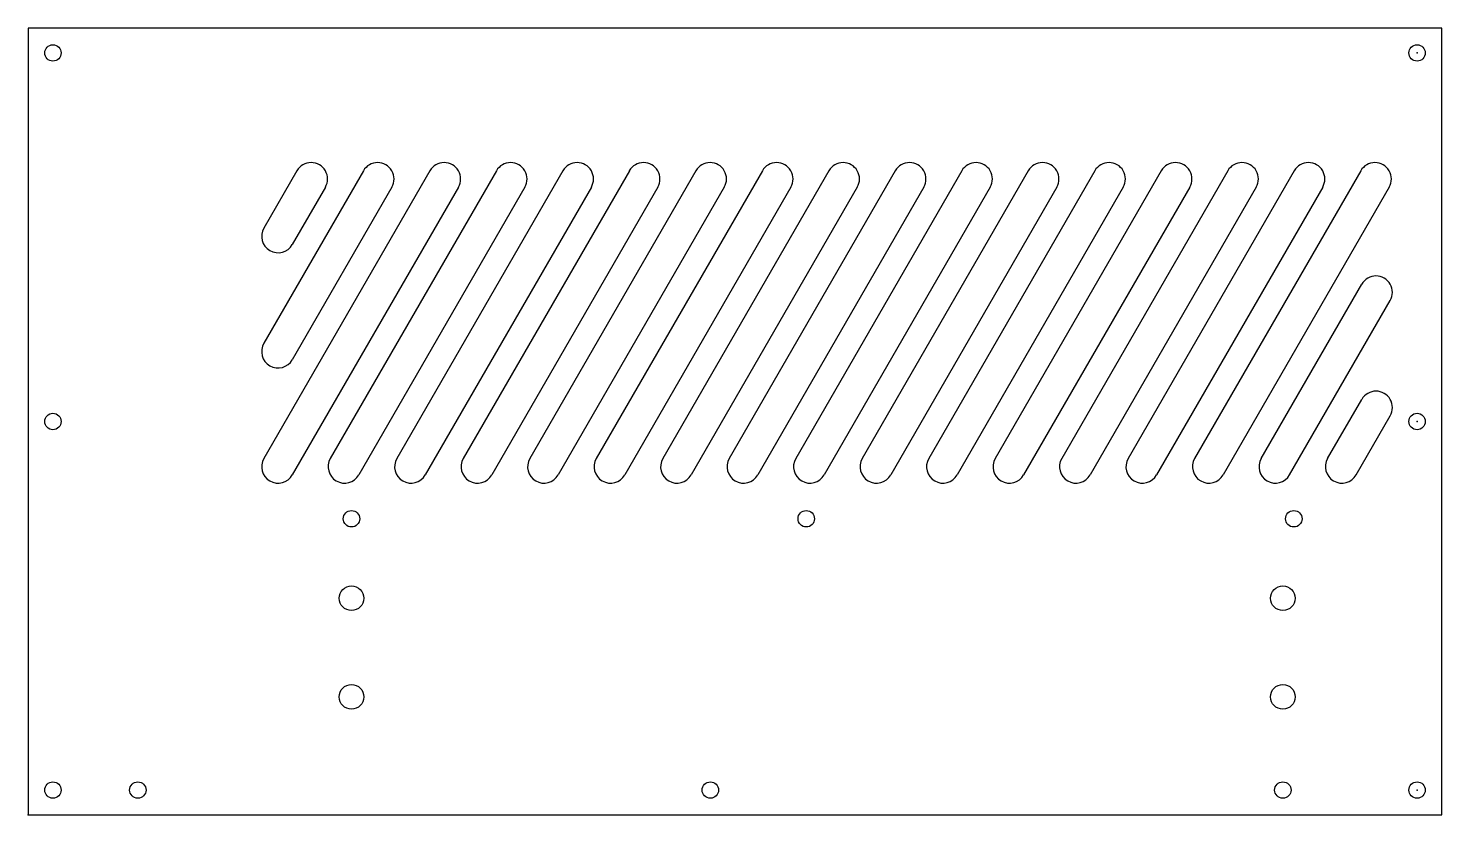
# Model space of a CAD drawing. Header units: millimetres. Extents: x 0 to 258, y 0 to 144.
import ezdxf

# ---------------------------------------------------------------- set-up
doc = ezdxf.new("R2010")
doc.units = ezdxf.units.MM
doc.header["$MEASUREMENT"] = 0
doc.layers.add('front v3_Sketch1', color=7, linetype='Continuous')

msp = doc.modelspace()

# ---------------------------------------------------------------- linework, layer by layer
at = {"layer": 'front v3_Sketch1'}
for p, q in [((0, 143.5), (0, 0)), ((258, 143.5), (0, 143.5)), ((258, 0), (258, 143.5)), ((73.31, 117.5), (43, 65)), ((61.17, 117.5), (43, 86.02)), ((49.04, 117.5), (43, 107.04)), ((85.44, 117.5), (55.13, 65)), ((97.58, 117.5), (67.27, 65)), ((109.72, 117.5), (79.4, 65)), ((121.85, 117.5), (91.54, 65)), ((133.99, 117.5), (103.68, 65)), ((146.12, 117.5), (115.81, 65)), ((158.26, 117.5), (127.95, 65)), ((170.4, 117.5), (140.08, 65)), ((182.53, 117.5), (152.22, 65)), ((194.67, 117.5), (164.36, 65)), ((206.8, 117.5), (176.49, 65)), ((218.94, 117.5), (188.63, 65)), ((231.08, 117.5), (200.76, 65)), ((243.21, 117.5), (212.9, 65)), ((66.37, 114.5), (48.19, 83.02)), ((78.5, 114.5), (48.19, 62)), ((54.23, 114.5), (48.19, 104.04)), ((90.64, 114.5), (60.33, 62)), ((102.78, 114.5), (72.47, 62)), ((114.91, 114.5), (84.6, 62)), ((127.05, 114.5), (96.74, 62)), ((139.18, 114.5), (108.87, 62)), ((151.32, 114.5), (121.01, 62)), ((163.46, 114.5), (133.15, 62)), ((175.59, 114.5), (145.28, 62)), ((187.73, 114.5), (157.42, 62)), ((199.86, 114.5), (169.55, 62)), ((212, 114.5), (181.69, 62)), ((224.14, 114.5), (193.83, 62)), ((236.27, 114.5), (205.96, 62)), ((248.41, 114.5), (218.1, 62)), ((225.04, 65), (243.4, 96.81)), ((230.23, 62), (248.6, 93.81)), ((237.17, 65), (243.4, 75.79)), ((242.37, 62), (248.6, 72.79)), ((0, 0), (258, 0))]:
    msp.add_line(p, q, dxfattribs=at)
for centre, radius in [((4.5, 139), 1.5), ((253.5, 139), 1.5), ((4.5, 71.75), 1.5), ((253.5, 71.75), 1.5), ((59, 54), 1.5), ((142, 54), 1.5), ((231, 54), 1.5), ((59, 39.5), 2.25), ((229, 39.5), 2.25), ((59, 21.5), 2.25), ((229, 21.5), 2.25), ((4.5, 4.5), 1.5), ((20, 4.5), 1.5), ((124.5, 4.5), 1.5), ((229, 4.5), 1.5), ((253.5, 4.5), 1.5)]:
    msp.add_circle(centre, radius, dxfattribs=at)
for centre, start, end in [((51.63, 116), 330, 150), ((63.77, 116), 330, 150), ((75.91, 116), 330, 150), ((88.04, 116), 330, 150), ((100.18, 116), 330, 150), ((112.31, 116), 330, 150), ((124.45, 116), 330, 150), ((136.59, 116), 330, 150), ((148.72, 116), 330, 150), ((160.86, 116), 330, 150), ((172.99, 116), 330, 150), ((185.13, 116), 330, 150), ((197.27, 116), 330, 150), ((209.4, 116), 330, 150), ((221.54, 116), 330, 150), ((233.67, 116), 330, 150), ((245.81, 116), 330, 150), ((45.6, 105.54), 150, 330), ((246, 95.31), 330, 150), ((45.6, 84.52), 150, 330), ((246, 74.29), 330, 150), ((45.6, 63.5), 150, 330), ((57.73, 63.5), 150, 330), ((69.87, 63.5), 150, 330), ((82, 63.5), 150, 330), ((94.14, 63.5), 150, 330), ((106.28, 63.5), 150, 330), ((118.41, 63.5), 150, 330), ((130.55, 63.5), 150, 330), ((142.68, 63.5), 150, 330), ((154.82, 63.5), 150, 330), ((166.96, 63.5), 150, 330), ((179.09, 63.5), 150, 330), ((191.23, 63.5), 150, 330), ((203.36, 63.5), 150, 330), ((215.5, 63.5), 150, 330), ((227.64, 63.5), 150, 330), ((239.77, 63.5), 150, 330)]:
    msp.add_arc(centre, 3, start, end, dxfattribs=at)
for p in [(253.5, 139), (253.5, 139), (253.5, 71.75), (253.5, 71.75), (253.5, 4.5), (253.5, 4.5), (0, 0), (0, 0)]:
    msp.add_point(p, dxfattribs=at)

doc.saveas('drawing.dxf')
